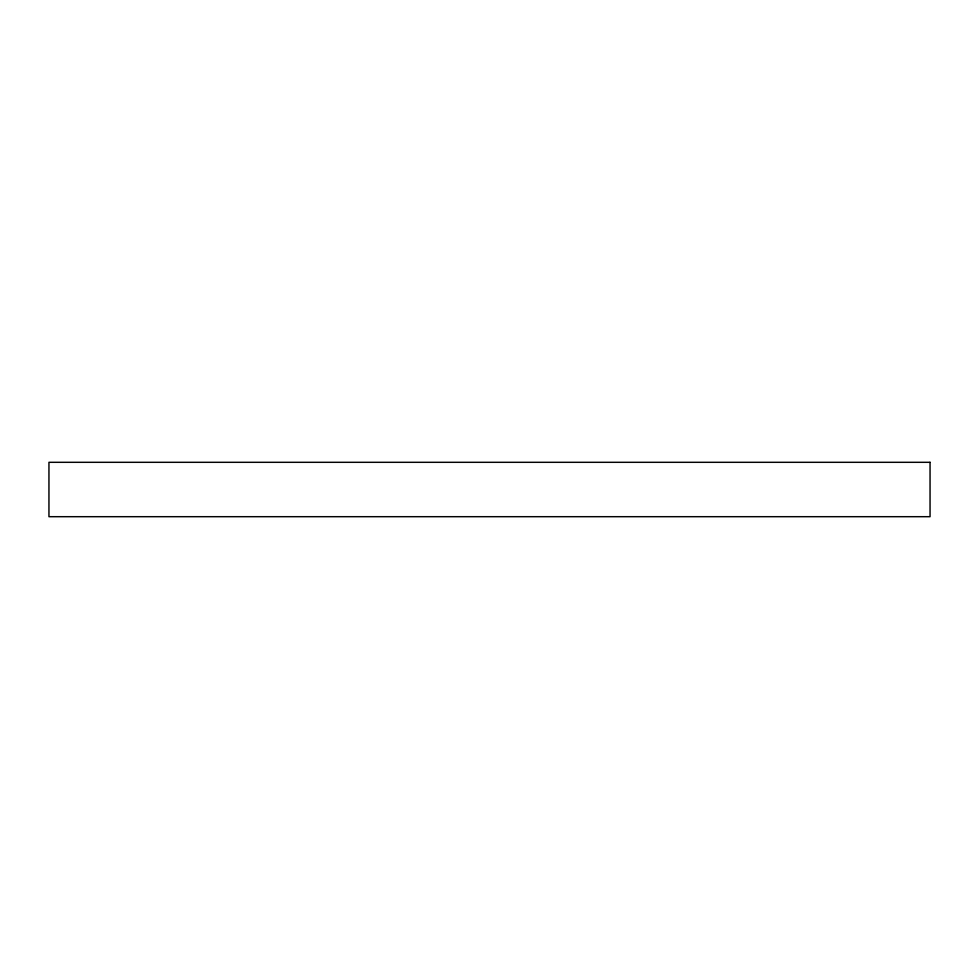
<?xml version="1.0" encoding="UTF-8"?>
<svg xmlns="http://www.w3.org/2000/svg" width="979" height="979" viewBox="0 0 979 979"><rect width="100%" height="100%" fill="white"/><g stroke="black" fill="none" stroke-linecap="round" stroke-linejoin="round"><path stroke-width="1.47" d="M930.05 462.308L48.95 462.308L48.95 516.692L930.05 516.692L930.05 462.308"/></g></svg>
